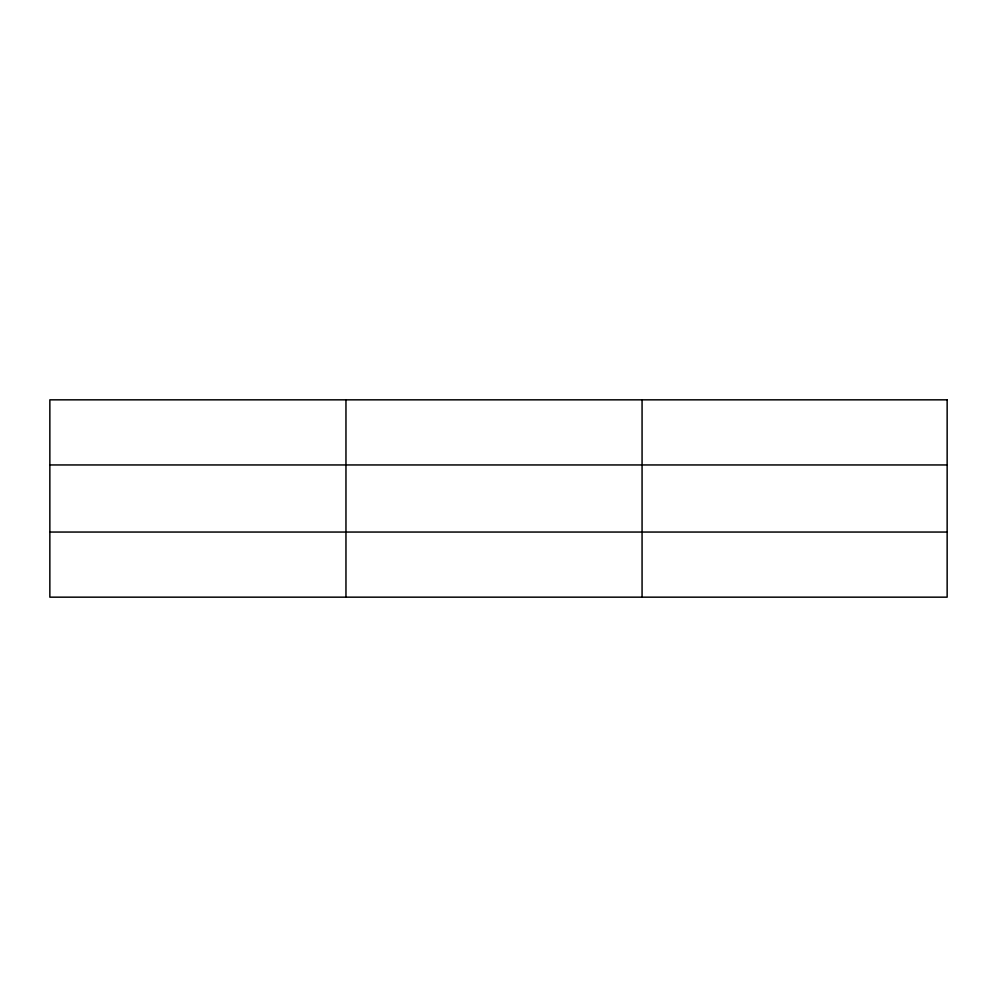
<?xml version="1.0" encoding="UTF-8"?>
<svg xmlns="http://www.w3.org/2000/svg" width="997" height="997" viewBox="0 0 997 997"><rect width="100%" height="100%" fill="white"/><g stroke="black" fill="none" stroke-linecap="round" stroke-linejoin="round"><path stroke-width="1.5" d="M345.959 597.166L345.959 399.834M642.068 597.166L642.068 399.834M49.85 464.951L947.15 464.951M49.85 532.049L947.15 532.049M947.15 399.834L947.15 597.166L49.85 597.166L49.85 399.834L947.15 399.834"/></g></svg>
